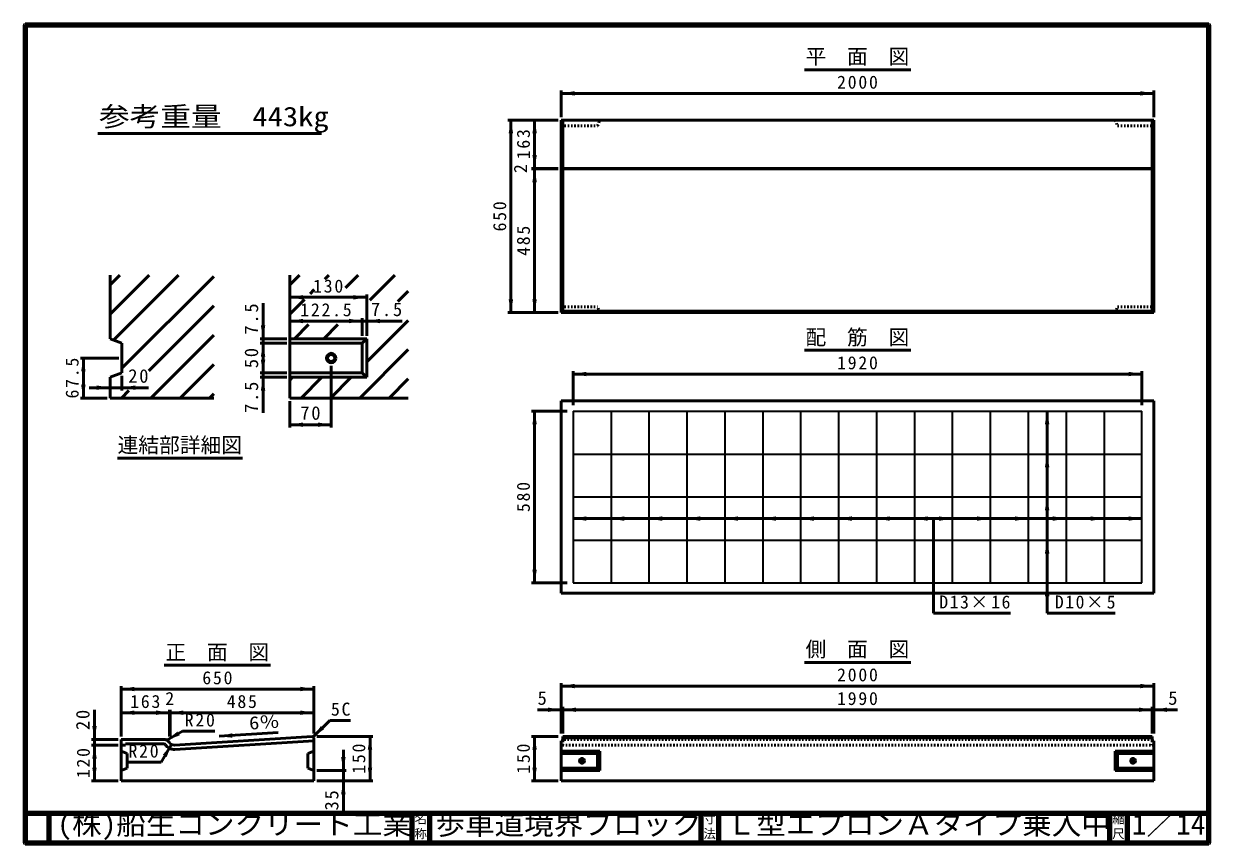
# Model space of a CAD drawing. Units: millimetres, scale not verified. Extents: x 100 to 4105, y 100 to 2870.
import ezdxf
from ezdxf.enums import TextEntityAlignment as Align

# ---------------------------------------------------------------- set-up
doc = ezdxf.new("R2010")
doc.units = ezdxf.units.MM
doc.header["$LTSCALE"] = 5
doc.linetypes.add('USER1', pattern=[2.2, 1, -1.2])
doc.layers.add('V-nasSTD', color=7, linetype='Continuous', lineweight=50)
doc.styles.add('ＭＳ ゴシック', font='')
doc.styles.get('ＭＳ ゴシック').set_extended_font_data('MS Gothic')

msp = doc.modelspace()

# ---------------------------------------------------------------- hatches: boundary and pattern name
at = {"layer": 'V-nasSTD'}
for points in [[(1959.342, 2642.338), (1914.342, 2634.838), (1959.342, 2627.338)], [(3869.342, 2627.338), (3914.342, 2634.838), (3869.342, 2642.338)], [(1751.842, 2499.838), (1744.342, 2544.838), (1736.842, 2499.838)], [(1831.842, 2499.838), (1824.342, 2544.838), (1816.842, 2499.838)], [(1816.842, 2426.838), (1824.342, 2381.838), (1831.842, 2426.838)], [(1831.842, 2334.838), (1824.342, 2379.838), (1816.842, 2334.838)], [(1042.812, 1953.9), (997.812, 1946.4), (1042.812, 1938.9)], [(1212.812, 1938.9), (1257.812, 1946.4), (1212.812, 1953.9)], [(1736.842, 1939.838), (1744.342, 1894.838), (1751.842, 1939.838)], [(1816.842, 1939.838), (1824.342, 1894.838), (1831.842, 1939.838)], [(900.312, 1851.4), (907.812, 1806.4), (915.312, 1851.4)], [(1042.812, 1873.9), (997.812, 1866.4), (1042.812, 1858.9)], [(1197.812, 1858.9), (1242.812, 1866.4), (1197.812, 1873.9)], [(1302.812, 1873.9), (1257.812, 1866.4), (1302.812, 1858.9)], [(915.312, 1746.4), (907.812, 1791.4), (900.312, 1746.4)], [(308.762, 1696.4), (301.262, 1741.4), (293.762, 1696.4)], [(900.312, 1736.4), (907.812, 1691.4), (915.312, 1736.4)], [(1999.342, 1694.945), (1954.342, 1687.445), (1999.342, 1679.945)], [(3829.342, 1679.945), (3874.342, 1687.445), (3829.342, 1694.945)], [(293.762, 1651.4), (301.262, 1606.4), (308.762, 1651.4)], [(346.262, 1633.9), (391.262, 1641.4), (346.262, 1648.9)], [(476.262, 1648.9), (431.262, 1641.4), (476.262, 1633.9)], [(915.312, 1631.4), (907.812, 1676.4), (900.312, 1631.4)], [(1831.842, 1517.445), (1824.342, 1562.445), (1816.842, 1517.445)], [(3561.842, 1517.445), (3554.342, 1562.445), (3546.842, 1517.445)], [(1042.812, 1523.9), (997.812, 1516.4), (1042.812, 1508.9)], [(1092.812, 1508.9), (1137.812, 1516.4), (1092.812, 1523.9)], [(3561.842, 1372.445), (3554.342, 1417.445), (3546.842, 1372.445)], [(3561.842, 1227.445), (3554.342, 1272.445), (3546.842, 1227.445)], [(1999.342, 1206.945), (1954.342, 1199.445), (1999.342, 1191.945)], [(2127.342, 1206.945), (2082.342, 1199.445), (2127.342, 1191.945)], [(2255.342, 1206.945), (2210.342, 1199.445), (2255.342, 1191.945)], [(2383.342, 1206.945), (2338.342, 1199.445), (2383.342, 1191.945)], [(2511.342, 1206.945), (2466.342, 1199.445), (2511.342, 1191.945)], [(2639.342, 1206.945), (2594.342, 1199.445), (2639.342, 1191.945)], [(2767.342, 1206.945), (2722.342, 1199.445), (2767.342, 1191.945)], [(2895.342, 1206.945), (2850.342, 1199.445), (2895.342, 1191.945)], [(3023.342, 1206.945), (2978.342, 1199.445), (3023.342, 1191.945)], [(3151.342, 1206.945), (3106.342, 1199.445), (3151.342, 1191.945)], [(3189.342, 1191.945), (3234.342, 1199.445), (3189.342, 1206.945)], [(3317.342, 1191.945), (3362.342, 1199.445), (3317.342, 1206.945)], [(3445.342, 1191.945), (3490.342, 1199.445), (3445.342, 1206.945)], [(3573.342, 1191.945), (3618.342, 1199.445), (3573.342, 1206.945)], [(3701.342, 1191.945), (3746.342, 1199.445), (3701.342, 1206.945)], [(3829.342, 1191.945), (3874.342, 1199.445), (3829.342, 1206.945)], [(3561.842, 1081.445), (3554.342, 1126.445), (3546.842, 1081.445)], [(1816.842, 1027.445), (1824.342, 982.445), (1831.842, 1027.445)], [(3561.842, 937.445), (3554.342, 982.445), (3546.842, 937.445)], [(1959.342, 641.627), (1914.342, 634.127), (1959.342, 626.627)], [(3869.342, 626.627), (3914.342, 634.127), (3869.342, 641.627)], [(473.836, 631.627), (428.836, 624.127), (473.836, 616.627)], [(1033.836, 616.627), (1078.836, 624.127), (1033.836, 631.627)], [(1869.342, 546.627), (1914.342, 554.127), (1869.342, 561.627)], [(1964.342, 561.627), (1919.342, 554.127), (1964.342, 546.627)], [(3864.342, 546.627), (3909.342, 554.127), (3864.342, 561.627)], [(3959.342, 546.627), (3914.342, 554.127), (3959.342, 561.627)], [(473.836, 551.627), (428.836, 544.127), (473.836, 536.627)], [(546.836, 536.627), (591.836, 544.127), (546.836, 551.627)], [(638.836, 551.627), (593.836, 544.127), (638.836, 536.627)], [(1033.836, 536.627), (1078.836, 544.127), (1033.836, 551.627)], [(346.336, 499.127), (338.836, 454.127), (331.336, 499.127)], [(1102.852, 498.75), (1076.336, 461.627), (1113.459, 488.144)], [(618.726, 480.574), (583.505, 451.579), (626.226, 467.584)], [(803.67, 474.743), (759.225, 464.45), (804.605, 459.772)], [(1276.336, 419.127), (1268.836, 464.127), (1261.336, 419.127)], [(1831.842, 419.127), (1824.342, 464.127), (1816.842, 419.127)], [(346.336, 389.127), (338.836, 434.127), (331.336, 389.127)], [(582.609, 394.572), (598.613, 437.293), (569.618, 402.072)], [(1171.336, 394.127), (1178.836, 349.127), (1186.336, 394.127)], [(331.336, 359.127), (338.836, 314.127), (346.336, 359.127)], [(1261.336, 359.127), (1268.836, 314.127), (1276.336, 359.127)], [(1816.842, 359.127), (1824.342, 314.127), (1831.842, 359.127)], [(1186.336, 269.127), (1178.836, 314.127), (1171.336, 269.127)]]:
    msp.add_hatch(color=256, dxfattribs=at).paths.add_polyline_path(points)

# ---------------------------------------------------------------- linework, layer by layer
at = {"layer": 'V-nasSTD', "lineweight": 100}
for p, q in [((105, 2865), (105, 105)), ((4100, 2865), (105, 2865)), ((4100, 105), (4100, 2865)), ((105, 205), (4100, 205)), ((185, 205), (185, 105)), ((1410, 205), (1410, 105)), ((1470, 205), (1470, 105)), ((2385, 205), (2385, 105)), ((2445, 205), (2445, 105)), ((3765, 205), (3765, 105)), ((3825, 205), (3825, 105)), ((105, 105), (4100, 105))]:
    msp.add_line(p, q, dxfattribs=at)
at = {"layer": 'V-nasSTD'}
for p, q in [((2734.842, 2714.838), (3093.842, 2714.838)), ((1914.342, 2644.838), (1914.342, 2554.838)), ((3914.342, 2644.838), (3914.342, 2554.838)), ((1914.342, 2634.838), (3914.342, 2634.838)), ((1734.342, 2544.838), (1904.342, 2544.838)), ((1744.342, 2544.838), (1744.342, 1894.838)), ((1824.342, 2544.838), (1824.342, 2381.838)), ((1914.342, 2544.838), (1914.342, 1894.838)), ((3914.342, 2544.838), (1914.342, 2544.838)), ((1919.342, 2544.838), (1919.342, 1894.838)), ((3909.342, 2544.838), (3909.342, 1894.838)), ((3914.342, 1894.838), (3914.342, 2544.838)), ((350, 2499.806), (1105.5, 2499.806)), ((1814.342, 2381.838), (1904.342, 2381.838)), ((1814.342, 2379.838), (1904.342, 2379.838)), ((1824.342, 2379.838), (1824.342, 2381.838)), ((1824.342, 1894.838), (1824.342, 2379.838)), ((1914.342, 2381.838), (3914.342, 2381.838)), ((1914.342, 2379.838), (3914.342, 2379.838)), ((391.262, 2021.4), (391.262, 1806.4)), ((391.262, 1988.676), (423.985, 2021.4)), ((391.262, 1889.681), (522.98, 2021.4)), ((402.69, 1802.114), (621.975, 2021.4)), ((431.262, 1706.691), (741.262, 2016.691)), ((997.812, 2021.4), (997.812, 1606.4)), ((997.812, 1988.676), (1030.535, 2021.4)), ((1129.53, 2021.4), (1115.783, 2007.652)), ((1228.525, 2021.4), (1186.099, 1978.973)), ((1267.667, 1936.547), (1352.52, 2021.4)), ((1066.601, 1958.471), (1080.744, 1972.613)), ((1362.352, 1932.446), (1397.812, 1967.696)), ((907.812, 1926.4), (907.812, 1806.4)), ((997.812, 1946.4), (1257.812, 1946.4)), ((997.812, 1889.681), (1047.459, 1939.329)), ((1257.812, 1956.4), (1257.812, 1816.4)), ((522.158, 1698.593), (741.262, 1917.696)), ((1734.342, 1894.838), (1904.342, 1894.838)), ((1914.342, 1894.838), (3914.342, 1894.838)), ((3909.342, 1899.838), (1919.342, 1899.838)), ((997.812, 1866.4), (1242.812, 1866.4)), ((1013.525, 1806.4), (1061.454, 1854.329)), ((1112.52, 1806.4), (1160.449, 1854.329)), ((1242.812, 1876.4), (1242.812, 1816.4)), ((1242.812, 1866.4), (1257.812, 1866.4)), ((1257.812, 1728.701), (1397.812, 1868.701)), ((1257.812, 1866.4), (1377.812, 1866.4)), ((391.262, 1806.4), (431.262, 1791.4)), ((528.96, 1606.4), (741.262, 1818.701)), ((897.812, 1806.4), (987.812, 1806.4)), ((907.812, 1806.4), (907.812, 1791.4)), ((997.812, 1806.4), (1257.812, 1806.4)), ((997.812, 1676.4), (997.812, 1806.4)), ((1257.812, 1806.4), (1242.812, 1791.4)), ((1257.812, 1806.4), (1257.812, 1676.4)), ((431.262, 1791.4), (431.262, 1691.4)), ((897.812, 1791.4), (987.812, 1791.4)), ((907.812, 1691.4), (907.812, 1791.4)), ((997.812, 1791.4), (1242.812, 1791.4)), ((1234.505, 1606.4), (1397.812, 1769.707)), ((1242.812, 1791.4), (1242.812, 1691.4)), ((2734.842, 1767.445), (3093.842, 1767.445)), ((421.262, 1741.4), (291.262, 1741.4)), ((301.262, 1741.4), (301.262, 1606.4)), ((431.262, 1691.4), (391.262, 1676.4)), ((627.955, 1606.4), (741.262, 1719.707)), ((897.812, 1691.4), (987.812, 1691.4)), ((907.812, 1691.4), (907.812, 1676.4)), ((997.812, 1691.4), (1242.812, 1691.4)), ((1137.812, 1715.4), (1137.812, 1506.4)), ((1242.812, 1691.4), (1257.812, 1676.4)), ((1954.342, 1697.445), (1954.342, 1582.445)), ((1954.342, 1687.445), (3874.342, 1687.445)), ((3874.342, 1697.445), (3874.342, 1582.445)), ((391.262, 1676.4), (391.262, 1606.4)), ((431.262, 1681.4), (431.262, 1631.4)), ((897.812, 1676.4), (987.812, 1676.4)), ((907.812, 1676.4), (907.812, 1556.4)), ((1257.812, 1676.4), (997.812, 1676.4)), ((997.812, 1666.691), (1007.52, 1676.4)), ((1036.515, 1606.4), (1106.515, 1676.4)), ((1135.51, 1606.4), (1205.51, 1676.4)), ((1333.5, 1606.4), (1397.812, 1670.712)), ((381.262, 1606.4), (291.262, 1606.4)), ((321.262, 1641.4), (391.262, 1641.4)), ((391.262, 1641.4), (431.262, 1641.4)), ((741.262, 1606.4), (391.262, 1606.4)), ((429.965, 1606.4), (455.153, 1631.588)), ((431.262, 1641.4), (521.262, 1641.4)), ((726.95, 1606.4), (741.262, 1620.712)), ((997.812, 1606.4), (1397.812, 1606.4)), ((997.812, 1506.4), (997.812, 1596.4)), ((1814.342, 1562.445), (1934.342, 1562.445)), ((1824.342, 1562.445), (1824.342, 982.445)), ((1914.342, 1597.445), (1914.342, 947.445)), ((3914.342, 1597.445), (1914.342, 1597.445)), ((3554.342, 1562.445), (3554.342, 879.945)), ((3914.342, 947.445), (3914.342, 1597.445)), ((997.812, 1516.4), (1137.812, 1516.4)), ((416.789, 1403.498), (838.049, 1403.498)), ((3874.342, 1199.445), (1954.342, 1199.445)), ((3170.342, 1199.945), (3170.342, 879.945)), ((1814.342, 982.445), (1934.342, 982.445)), ((1914.342, 947.445), (3914.342, 947.445)), ((3170.342, 879.945), (3430.342, 879.945)), ((3554.342, 879.945), (3784.342, 879.945)), ((574.336, 704.127), (933.336, 704.127)), ((2734.842, 714.127), (3093.842, 714.127)), ((1914.342, 644.127), (1914.342, 474.127)), ((3914.342, 644.127), (3914.342, 474.127)), ((428.836, 634.127), (428.836, 464.127)), ((428.836, 624.127), (1078.836, 624.127)), ((1078.836, 634.127), (1078.836, 474.127)), ((1914.342, 634.127), (3914.342, 634.127)), ((1919.342, 564.127), (1919.342, 474.127)), ((3909.342, 564.127), (3909.342, 474.127)), ((338.836, 454.127), (338.836, 554.127)), ((428.836, 544.127), (591.836, 544.127)), ((591.836, 554.127), (591.836, 464.127)), ((591.836, 544.127), (593.836, 544.127)), ((593.836, 554.127), (593.836, 464.127)), ((593.836, 544.127), (1078.836, 544.127)), ((1914.342, 554.127), (1834.342, 554.127)), ((1914.342, 554.127), (1919.342, 554.127)), ((1919.342, 554.127), (3909.342, 554.127)), ((3914.342, 554.127), (3909.342, 554.127)), ((3914.342, 554.127), (3994.342, 554.127)), ((583.505, 451.579), (635.466, 481.579)), ((745.466, 481.579), (635.466, 481.579)), ((1076.336, 461.627), (1132.904, 518.196)), ((1132.904, 518.196), (1202.904, 518.196)), ((418.836, 454.127), (328.836, 454.127)), ((338.836, 454.127), (338.836, 434.127)), ((428.836, 314.127), (428.836, 454.127)), ((428.836, 454.127), (573.736, 454.127)), ((609.08, 435.08), (1073.836, 464.127)), ((610.016, 420.109), (1078.836, 449.41)), ((759.225, 464.45), (958.836, 476.926)), ((1073.836, 464.127), (1078.836, 459.127)), ((1078.836, 459.127), (1078.836, 314.127)), ((1088.836, 464.127), (1278.836, 464.127)), ((1268.836, 464.127), (1268.836, 314.127)), ((1814.342, 464.127), (1904.342, 464.127)), ((1824.342, 464.127), (1824.342, 314.127)), ((1914.342, 449.41), (1914.342, 314.127)), ((1914.342, 449.41), (1919.342, 449.41)), ((3909.342, 464.127), (1919.342, 464.127)), ((1919.342, 464.127), (1919.342, 449.41)), ((3909.342, 459.127), (1919.342, 459.127)), ((3909.342, 464.127), (3909.342, 449.41)), ((3914.342, 449.41), (3909.342, 449.41)), ((3914.342, 314.127), (3914.342, 449.41)), ((418.836, 434.127), (328.836, 434.127)), ((338.836, 434.127), (338.836, 314.127)), ((443.836, 434.127), (428.836, 434.127)), ((428.836, 414.127), (448.836, 406.627)), ((443.836, 434.127), (443.836, 439.127)), ((443.836, 439.127), (573.736, 439.127)), ((448.836, 406.627), (448.836, 356.627)), ((598.613, 437.293), (563.613, 376.671)), ((1078.836, 414.127), (1058.836, 406.627)), ((1058.836, 406.627), (1058.836, 356.627)), ((1178.836, 419.127), (1178.836, 349.127)), ((1914.342, 414.127), (2044.342, 414.127)), ((1914.342, 406.627), (2036.842, 406.627)), ((2036.842, 406.627), (2044.342, 414.127)), ((2036.842, 356.627), (2036.842, 406.627)), ((2044.342, 414.127), (2044.342, 349.127)), ((3914.342, 414.127), (3784.342, 414.127)), ((3784.342, 414.127), (3784.342, 349.127)), ((3791.842, 406.627), (3784.342, 414.127)), ((3914.342, 406.627), (3791.842, 406.627)), ((3791.842, 356.627), (3791.842, 406.627)), ((563.613, 376.671), (453.613, 376.671)), ((448.836, 356.627), (428.836, 349.127)), ((1058.836, 356.627), (1078.836, 349.127)), ((1088.836, 349.127), (1188.836, 349.127)), ((1178.836, 349.127), (1178.836, 314.127)), ((1914.342, 356.627), (2036.842, 356.627)), ((1914.342, 349.127), (2044.342, 349.127)), ((2036.842, 356.627), (2044.342, 349.127)), ((3791.842, 356.627), (3784.342, 349.127)), ((3914.342, 349.127), (3784.342, 349.127)), ((3914.342, 356.627), (3791.842, 356.627)), ((418.836, 314.127), (328.836, 314.127)), ((1078.836, 314.127), (428.836, 314.127)), ((1088.836, 314.127), (1278.836, 314.127)), ((1178.836, 314.127), (1178.836, 214.127)), ((1814.342, 314.127), (1904.342, 314.127)), ((1914.342, 314.127), (3914.342, 314.127))]:
    msp.add_line(p, q, dxfattribs=at)
at = {"layer": 'V-nasSTD', "linetype": 'USER1'}
for p, q in [((1914.342, 2524.838), (2036.842, 2524.838)), ((2036.842, 2524.838), (2044.342, 2544.838)), ((3784.342, 2544.838), (3791.842, 2524.838)), ((3791.842, 2524.838), (3914.342, 2524.838)), ((1914.342, 1914.838), (2036.842, 1914.838)), ((2044.342, 1894.838), (2036.842, 1914.838)), ((3784.342, 1894.838), (3791.842, 1914.838)), ((3791.842, 1914.838), (3914.342, 1914.838)), ((3909.342, 454.127), (1919.342, 454.127)), ((1919.342, 449.41), (1919.342, 434.127)), ((3909.342, 449.41), (3909.342, 434.127)), ((3914.342, 434.127), (1914.342, 434.127))]:
    msp.add_line(p, q, dxfattribs=at)
at = {"layer": 'V-nasSTD', "lineweight": 35}
for p, q in [((1954.342, 1562.445), (1954.342, 982.445)), ((1954.342, 1562.445), (3874.342, 1562.445)), ((2082.342, 1562.445), (2082.342, 982.445)), ((2210.342, 1562.445), (2210.342, 982.445)), ((2338.342, 1562.445), (2338.342, 982.445)), ((2466.342, 1562.445), (2466.342, 982.445)), ((2594.342, 1562.445), (2594.342, 982.445)), ((2722.342, 1562.445), (2722.342, 982.445)), ((2850.342, 1562.445), (2850.342, 982.445)), ((2978.342, 1562.445), (2978.342, 982.445)), ((3106.342, 1562.445), (3106.342, 982.445)), ((3234.342, 1562.445), (3234.342, 982.445)), ((3362.342, 1562.445), (3362.342, 982.445)), ((3490.342, 1562.445), (3490.342, 982.445)), ((3618.342, 1562.445), (3618.342, 982.445)), ((3746.342, 1562.445), (3746.342, 982.445)), ((3874.342, 982.445), (3874.342, 1562.445)), ((1954.342, 1417.445), (3874.342, 1417.445)), ((1954.342, 1272.445), (3874.342, 1272.445)), ((1954.342, 1126.445), (3874.342, 1126.445)), ((1954.342, 982.445), (3874.342, 982.445))]:
    msp.add_line(p, q, dxfattribs=at)
at = {"layer": 'V-nasSTD', "lineweight": 13}
msp.add_lwpolyline([(100, 100), (100, 2870), (4105, 2870), (4105, 100)], close=True, dxfattribs=at)
at = {"layer": 'V-nasSTD'}
for centre, radius in [((1137.812, 1741.4), 16), ((1137.812, 1741.4), 12), ((1984.342, 381.627), 8), ((1984.342, 381.627), 6), ((3844.342, 381.627), 8), ((3844.342, 381.627), 6)]:
    msp.add_circle(centre, radius, dxfattribs=at)
for centre, radius, start, end in [((573.736, 434.127), 20, 31.52337, 90), ((607.833, 455.041), 20, 211.52338, 273.57633), ((573.736, 434.127), 5, 31.52338, 90), ((607.833, 455.041), 35, 211.52338, 273.57633)]:
    msp.add_arc(centre, radius, start, end, dxfattribs=at)

# ---------------------------------------------------------------- texts
at = {"layer": 'V-nasSTD', "style": 'ＭＳ ゴシック'}
for s, height, p in [('平\u3000面\u3000図', 51.32, (2738.842, 2784.838)), ('配\u3000筋\u3000図', 51.32, (2738.842, 1837.445)), ('連結部詳細図', 51.32, (416.789, 1473.498)), ('正\u3000面\u3000図', 51.32, (578.336, 774.127)), ('側\u3000面\u3000図', 51.32, (2738.842, 784.127)), ('2', 43.99, (577.836, 614.127)), ('5', 45.82, (1834.342, 616.627)), ('5', 45.82, (3963.092, 616.627)), ('名', 30.79, (1418.982, 200.999)), ('寸', 30.79, (2393.982, 200.999)), ('縮', 30.79, (3773.982, 200.999)), ('称', 30.79, (1418.976, 151.01)), ('法', 30.79, (2393.976, 151.01)), ('尺', 30.79, (3773.976, 151.01))]:
    msp.add_text(s, height=height, dxfattribs=at).set_placement(p, align=Align.TOP_LEFT)
for s, height, width, p in [('参考重量\u3000443kg', 65.98, 1.15, (354, 2589.806)), ('(株)船生コンクリート工業', 69.65, 1.05, (213.279, 202.55)), ('歩車道境界ブロック', 69.65, 1.05, (1490, 202.47)), ('Ｌ型エプロンＡタイプ乗入中', 69.65, 1.05, (2472.5, 202.508)), ('1／14', 69.65, 1.05, (3840, 202.582))]:
    msp.add_text(s, height=height, dxfattribs=dict(at, width=width)).set_placement(p, align=Align.TOP_LEFT)
msp.add_text('2', height=43.99, rotation=90, dxfattribs=at).set_placement((1754.342, 2365.838), align=Align.TOP_LEFT)
at = {"layer": 'V-nasSTD', "style": 'ＭＳ ゴシック', "width": 1.15}
msp.add_text('6％', height=43.99, rotation=3.576, dxfattribs=at).set_placement((859.28, 530.821), align=Align.TOP_LEFT)
at = {"layer": 'V-nasSTD', "attachment_point": 1, "style": 'ＭＳ ゴシック'}
for s, insert, char_height in [('\\T1.2;2000', (2845.342, 2694.838), 43.99), ('\\T1.2;130', (1076.812, 2006.4), 43.99), ('\\T1.2;122.5', (1033.312, 1926.4), 43.99), ('\\T1.19;7.5', (1272.062, 1928.9), 45.82), ('\\T1.2;1920', (2845.342, 1747.445), 43.99), ('\\T1.19;20', (452.762, 1703.9), 45.82), ('\\T1.19;70', (1033.562, 1578.9), 45.82), ('\\T1.17;D13×16', (3190.342, 939.945), 43.99), ('\\T1.17;D10×5', (3580.342, 939.945), 43.99), ('\\T1.2;650', (702.836, 684.127), 43.99), ('\\T1.2;2000', (2845.342, 694.127), 43.99), ('\\T1.2;163', (459.336, 604.127), 43.99), ('\\T1.2;485', (785.336, 604.127), 43.99), ('\\T1.2;1990', (2845.342, 614.127), 43.99), ('\\T1.2;5C', (1136.904, 578.196), 43.99), ('\\T1.2;R20', (643.466, 541.579), 43.99), ('\\T1.2;R20', (453.613, 436.671), 43.99)]:
    msp.add_mtext(s, dxfattribs=dict(at, insert=insert, char_height=char_height))
at = {"layer": 'V-nasSTD', "attachment_point": 1, "rotation": 90, "style": 'ＭＳ ゴシック'}
for s, insert, char_height in [('\\T1.2;163', (1764.342, 2412.338), 43.99), ('\\T1.2;650', (1684.342, 2168.838), 43.99), ('\\T1.2;485', (1764.342, 2086.338), 43.99), ('\\T1.19;7.5', (845.312, 1820.65), 45.82), ('\\T1.19;50', (845.312, 1707.15), 45.82), ('\\T1.2;67.5', (241.262, 1604.9), 43.99), ('\\T1.19;7.5', (845.312, 1556.4), 45.82), ('\\T1.2;580', (1764.342, 1221.445), 43.99), ('\\T1.19;20', (276.336, 485.627), 45.82), ('\\T1.2;120', (278.836, 323.127), 43.99), ('\\T1.2;150', (1208.836, 338.127), 43.99), ('\\T1.2;150', (1764.342, 338.127), 43.99), ('\\T1.19;35', (1116.336, 214.127), 45.82)]:
    msp.add_mtext(s, dxfattribs=dict(at, insert=insert, char_height=char_height))

doc.saveas('drawing.dxf')
